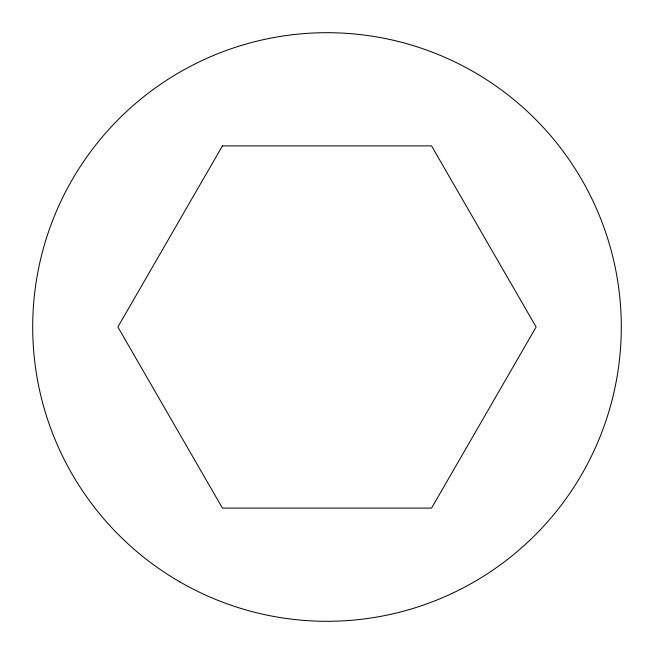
<?xml version="1.0" encoding="UTF-8"?>
<svg xmlns="http://www.w3.org/2000/svg" width="654" height="654" viewBox="0 0 654 654"><rect width="100%" height="100%" fill="white"/><g stroke="black" fill="none" stroke-linecap="round" stroke-linejoin="round"><path stroke-width="0.98" d="M222.434 145.891L117.875 327L222.434 508.109L431.566 508.109L536.125 327L431.566 145.891L222.434 145.891M179.85 581.872A294.3 294.3 0 0 0 621.3 327A294.3 294.3 0 0 0 179.85 72.128A294.3 294.3 0 0 0 179.85 581.872"/></g></svg>
